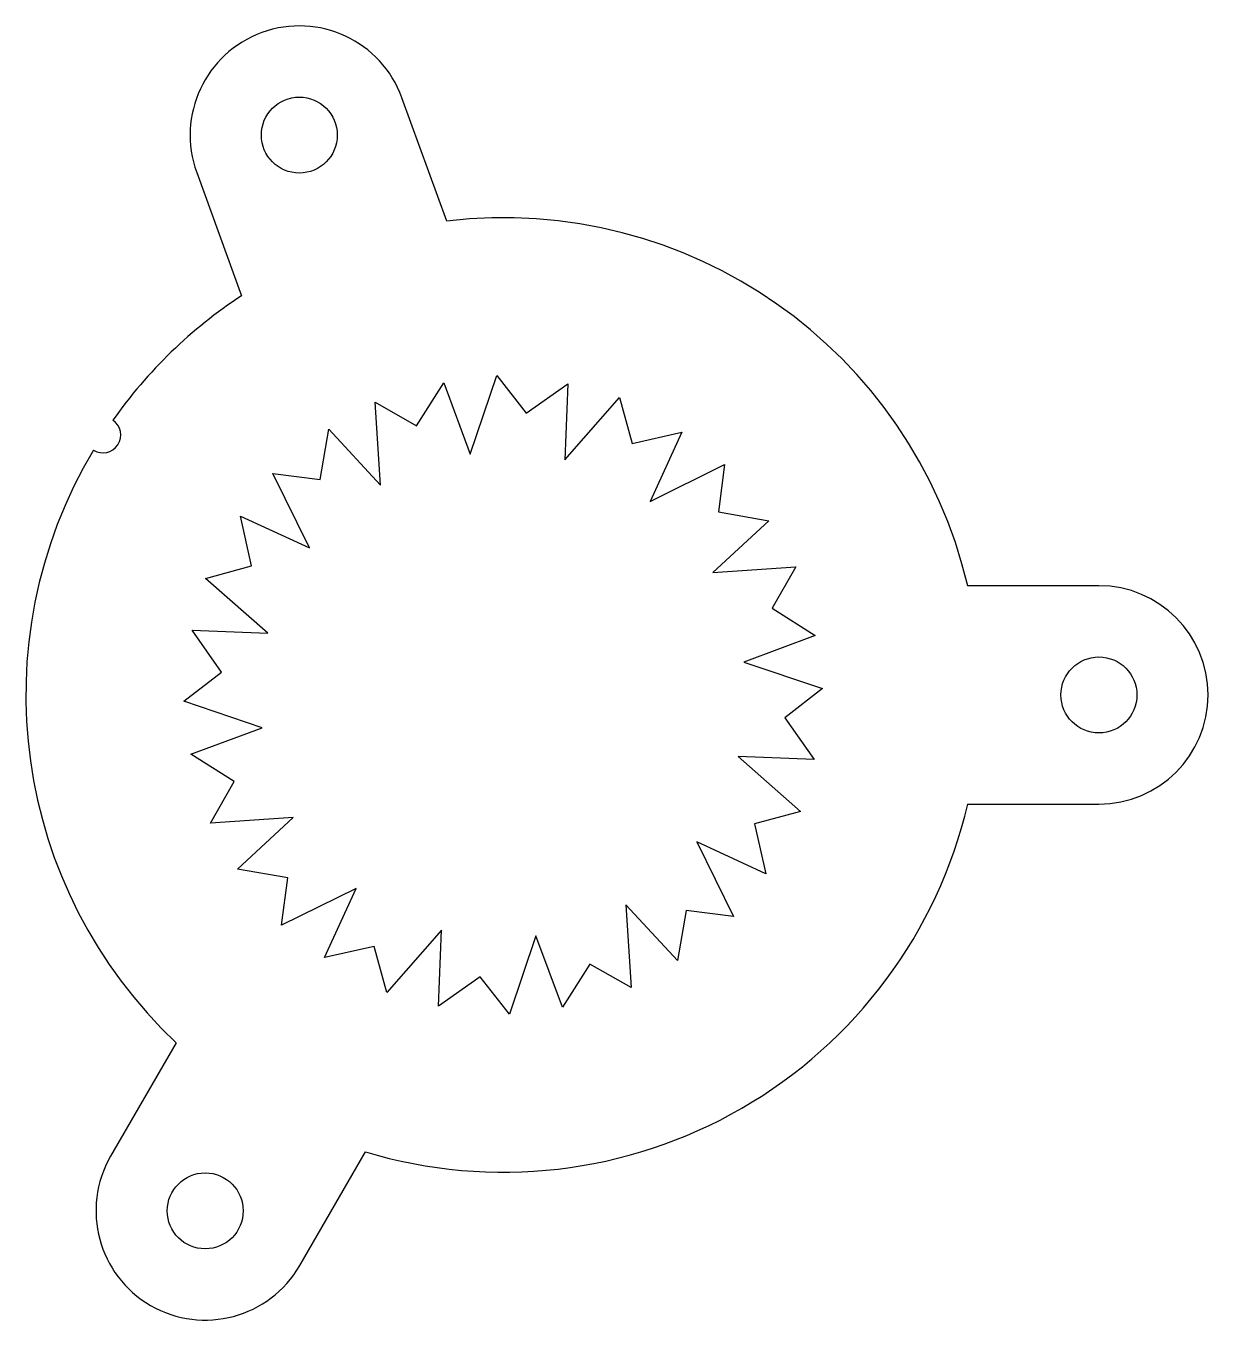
# Model space of a CAD drawing. Header units: millimetres. Extents: x -40 to 59, y -53 to 56.
import ezdxf

# ---------------------------------------------------------------- set-up
doc = ezdxf.new("R2010")
doc.units = ezdxf.units.MM

msp = doc.modelspace()

# ---------------------------------------------------------------- linework, layer by layer
for p, q in [((-4.74, 39.93), (-8.52, 50.32)), ((-25.81, 44.03), (-22.03, 33.64)), ((-7.3, 22.67), (-5, 26.3)), ((-5, 26.3), (-2.77, 20.29)), ((-2.77, 20.29), (-0.53, 26.91)), ((-0.53, 26.91), (1.93, 23.74)), ((1.93, 23.74), (5.45, 26.21)), ((5.45, 26.21), (5.2, 19.81)), ((-10.79, 24.66), (-7.3, 22.67)), ((-10.33, 17.68), (-10.79, 24.66)), ((5.2, 19.81), (9.81, 25.07)), ((9.81, 25.07), (10.87, 21.19)), ((-15.42, 18.15), (-14.68, 22.38)), ((-14.68, 22.38), (-10.33, 17.68)), ((10.87, 21.19), (15.06, 22.13)), ((15.06, 22.13), (12.39, 16.31)), ((-19.41, 18.66), (-15.42, 18.15)), ((-16.31, 12.39), (-19.41, 18.66)), ((12.39, 16.31), (18.66, 19.41)), ((18.66, 19.41), (18.15, 15.42)), ((18.15, 15.42), (22.38, 14.68)), ((-22.13, 15.06), (-16.31, 12.39)), ((-21.19, 10.87), (-22.13, 15.06)), ((22.38, 14.68), (17.68, 10.33)), ((-25.07, 9.81), (-21.19, 10.87)), ((17.68, 10.33), (24.66, 10.79)), ((24.66, 10.79), (22.67, 7.3)), ((-19.81, 5.2), (-25.07, 9.81)), ((50.2, 9.2), (39.14, 9.2)), ((22.67, 7.3), (26.3, 5)), ((-26.21, 5.45), (-19.81, 5.2)), ((-23.74, 1.93), (-26.21, 5.45)), ((26.3, 5), (20.29, 2.77)), ((20.29, 2.77), (26.91, 0.53)), ((-26.91, -0.53), (-23.74, 1.93)), ((26.91, 0.53), (23.74, -1.93)), ((-20.29, -2.77), (-26.91, -0.53)), ((23.74, -1.93), (26.21, -5.45)), ((-26.3, -5), (-20.29, -2.77)), ((-22.67, -7.3), (-26.3, -5)), ((19.81, -5.2), (25.07, -9.81)), ((26.21, -5.45), (19.81, -5.2)), ((-24.66, -10.79), (-22.67, -7.3)), ((25.07, -9.81), (21.19, -10.87)), ((39.14, -9.2), (50.2, -9.2)), ((-17.68, -10.33), (-24.66, -10.79)), ((-22.38, -14.68), (-17.68, -10.33)), ((21.19, -10.87), (22.13, -15.06)), ((16.31, -12.39), (19.41, -18.66)), ((22.13, -15.06), (16.31, -12.39)), ((-18.15, -15.42), (-22.38, -14.68)), ((-18.66, -19.41), (-18.15, -15.42)), ((-12.39, -16.31), (-18.66, -19.41)), ((-15.06, -22.13), (-12.39, -16.31)), ((10.33, -17.68), (10.79, -24.66)), ((14.68, -22.38), (10.33, -17.68)), ((15.42, -18.15), (14.68, -22.38)), ((19.41, -18.66), (15.42, -18.15)), ((-5.2, -19.81), (-9.81, -25.07)), ((-5.45, -26.21), (-5.2, -19.81)), ((2.77, -20.29), (0.53, -26.91)), ((5, -26.3), (2.77, -20.29)), ((-10.87, -21.19), (-15.06, -22.13)), ((-9.81, -25.07), (-10.87, -21.19)), ((7.3, -22.67), (5, -26.3)), ((10.79, -24.66), (7.3, -22.67)), ((-1.93, -23.74), (-5.45, -26.21)), ((0.53, -26.91), (-1.93, -23.74)), ((-27.54, -29.3), (-33.07, -38.87)), ((-17.13, -48.07), (-11.6, -38.5))]:
    msp.add_line(p, q)
for centre in [(-17.17, 47.17), (50.2, 0), (-25.1, -43.47)]:
    msp.add_circle(centre, 3.2)
for centre, radius, start, end in [((-17.17, 47.17), 9.2, 20, 200), ((0, 0), 40.21, 13.2267, 96.7733), ((0, 0), 40.21, 123.2267, 144.8624), ((-33.72, 21.9), 1.5, 238.0688, 415.9312), ((0, 0), 40.21, 149.1376, 226.7733), ((50.2, 0), 9.2, -90, 90), ((0, 0), 40.21, 253.2267, 346.7733), ((-25.1, -43.47), 9.2, 150, 330)]:
    msp.add_arc(centre, radius, start, end)

doc.saveas('drawing.dxf')
